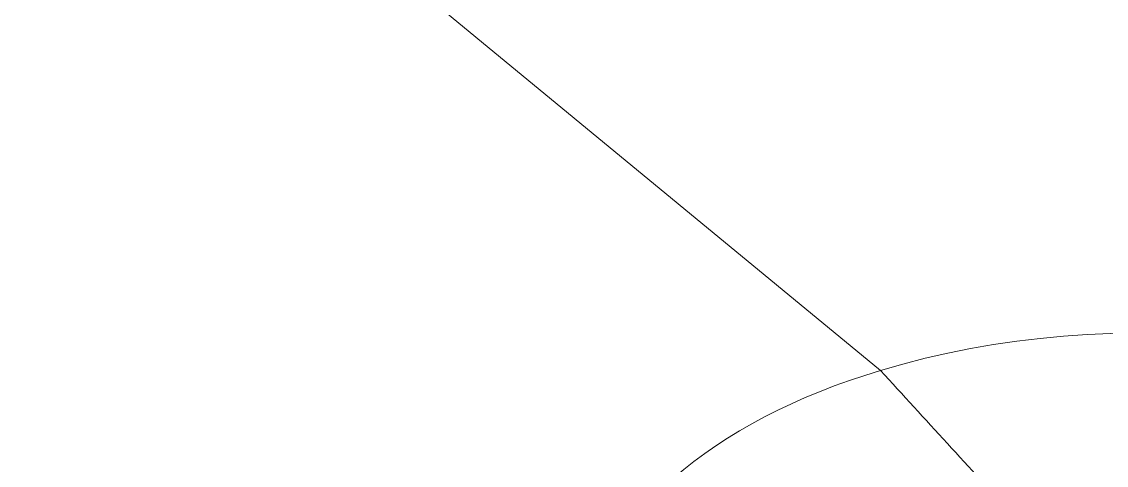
# Model space of a CAD drawing. Header units: millimetres. Extents: x 474.7 to 528.3, y 13.1 to 23.5.
# Drawn here: x 486.43559 to 486.45032, y 15.64328 to 15.6493 of the extents above; entities that cross this region are included whole.
import ezdxf

# ---------------------------------------------------------------- set-up
doc = ezdxf.new("R2010")
doc.units = ezdxf.units.MM
doc.header["$LTSCALE"] = 2.5
doc.layers.add('I-ARQ', color=8, linetype='Continuous')

msp = doc.modelspace()

# ---------------------------------------------------------------- linework, layer by layer
at = {"layer": 'I-ARQ', "lineweight": 5}
for points in [[(486.490247, 15.627477, 9.806724), (486.501431, 15.63811, 9.791687), (486.498103, 15.651819, 9.772298), (486.482288, 15.660267, 9.760351), (486.482288, 15.660267, 9.760351), (486.466472, 15.668716, 9.748403), (486.442541, 15.669568, 9.747198), (486.425047, 15.662305, 9.757469)], [(486.481438, 15.623778, 9.811954), (486.49703, 15.63278, 9.799223), (486.498042, 15.647185, 9.778852), (486.483762, 15.656886, 9.765133), (486.483762, 15.656886, 9.765133), (486.469483, 15.666587, 9.751414), (486.444698, 15.668334, 9.748943), (486.426794, 15.660902, 9.759454)], [(486.480967, 15.62405, 9.811569), (486.496243, 15.63287, 9.799097), (486.497309, 15.646967, 9.77916), (486.483422, 15.656521, 9.765648), (486.483422, 15.656521, 9.765648), (486.469537, 15.666076, 9.752137), (486.445306, 15.667917, 9.749532), (486.42761, 15.660764, 9.759649)], [(486.478804, 15.625299, 9.809803), (486.492957, 15.633471, 9.798247), (486.493945, 15.646533, 9.779774), (486.481079, 15.655386, 9.767254), (486.481079, 15.655386, 9.767254), (486.468212, 15.664239, 9.754734), (486.445762, 15.665945, 9.752321), (486.429364, 15.659317, 9.761695)], [(486.456866, 15.637965, 9.791891), (486.459064, 15.639608, 9.789567), (486.458982, 15.641913, 9.786308), (486.456668, 15.643502, 9.784061), (486.456668, 15.643502, 9.784061), (486.454354, 15.64509, 9.781815), (486.450435, 15.645533, 9.781189), (486.447256, 15.644565, 9.782558)]]:
    msp.add_open_spline(points, degree=3, knots=[0, 0, 0, 0, 0.5, 0.5, 0.5, 0.5, 1, 1, 1, 1], dxfattribs=at)
for points in [[(486.440347, 15.650261, 9.774502), (486.440347, 15.650261, 9.774502), (486.447256, 15.644565, 9.782558), (486.447256, 15.644565, 9.782558)], [(486.447255, 15.644565, 9.782557), (486.444949, 15.643872, 9.783537), (486.443423, 15.642543, 9.785417), (486.443214, 15.641046, 9.787533)], [(486.447256, 15.644565, 9.782558), (486.447859, 15.643903, 9.783493), (486.448465, 15.643243, 9.784427), (486.449074, 15.642583, 9.785361)]]:
    msp.add_open_spline(points, degree=3, dxfattribs=at)

doc.saveas('drawing.dxf')
